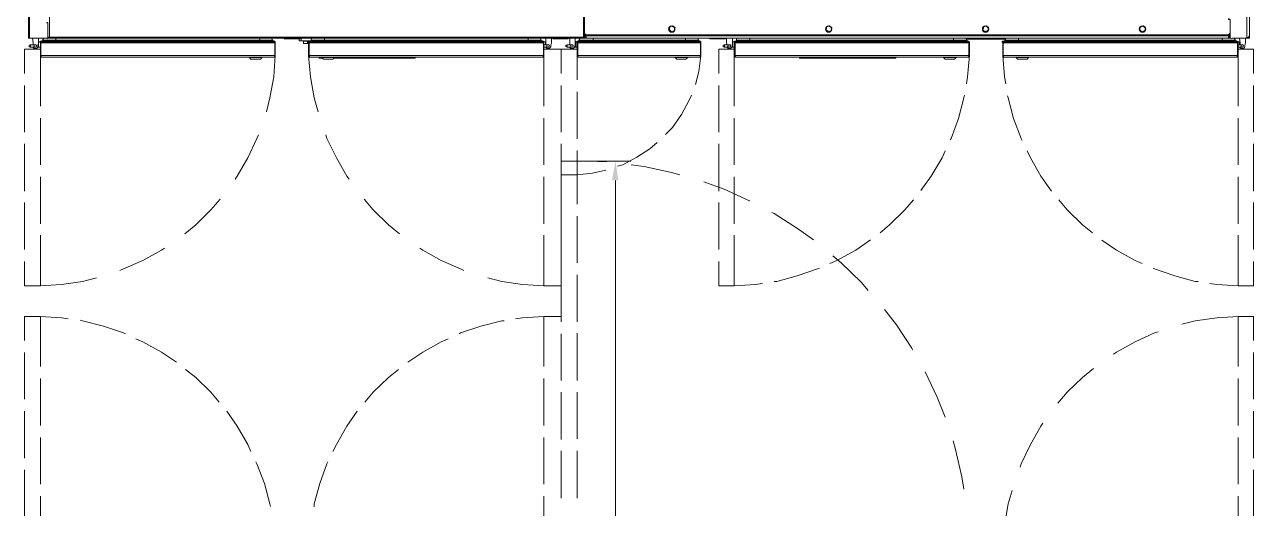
# Model space of a CAD drawing. Extents: x -3450 to 27857, y -1288 to 11880.
# Drawn here: x 25669 to 25982.5, y 319.1 to 442.6 of the extents above; entities that cross this region are included whole.
import ezdxf

# ---------------------------------------------------------------- set-up
doc = ezdxf.new("R2010")
doc.units = 0
doc.layers.add('188K-SM-03-F20-MECH-EQ-Y2257103$0$M-EQPM-AD', color=5, linetype='Continuous')

# ---------------------------------------------------------------- blocks, each defined once
blk = doc.blocks.new('188K-SM-03-F20-MECH-EQ-Y2257103$0$A$C9ea2c5c3')
at = {"lineweight": 13}
for points in [[(-1853.8, 2338.3), (-1893, 2338.3), (-1893, 2276.2)], [(-1781.6, 2331.9), (-1799.3, 2334.5), (-1853.8, 2338.3), (-1853.8, 2209.1)], [(-1637.2, 2293.9), (-1641, 2295.2), (-1692.9, 2312.9), (-1744.8, 2326.9), (-1752.4, 2326.9)], [(-670.7, 2326.9), (-677, 2326.9), (-729, 2312.9), (-780.9, 2295.2), (-786, 2293.9)], [(-568.1, 2209.1), (-568.1, 2338.3), (-622.6, 2334.5), (-640.3, 2331.9)], [(-568.1, 2338.3), (-528.8, 2338.3), (-528.8, 2276.2)], [(-83, 2338.3), (-127.3, 2338.3), (-127.3, 2276.2)], [(60.2, 2318), (24.7, 2326.9), (-28.5, 2334.5), (-83, 2338.3), (-83, 2209.1)], [(1201.4, 2209.1), (1201.4, 2338.3), (1148.2, 2334.5), (1093.8, 2326.9), (1058.3, 2318)], [(1201.4, 2338.3), (1242, 2338.3), (1242, 2276.2)], [(233.7, 2242), (226.1, 2247.1), (179.2, 2273.7), (129.8, 2295.2), (121, 2299)], [(998.8, 2299), (989.9, 2295.2), (940.5, 2273.7), (892.4, 2247.1), (884.8, 2242)], [(-1506.7, 2221.7), (-1543.4, 2247.1), (-1591.6, 2273.7), (-1609.3, 2281.3)], [(-812.6, 2281.3), (-830.3, 2273.7), (-878.4, 2247.1), (-916.4, 2220.5)], [(-1893, 2245.8), (-1893, 2125.5)], [(-528.8, 2245.8), (-528.8, 2125.5)], [(-127.3, 2245.8), (-127.3, 2125.5)], [(1242, 2245.8), (1242, 2125.5)], [(-1396.5, 2119.1), (-1418, 2144.5), (-1457.3, 2182.5), (-1482.6, 2202.7)], [(-940.5, 2202.7), (-964.6, 2182.5), (-1003.8, 2144.5), (-1025.4, 2119.1)], [(375.6, 2116.6), (352.8, 2144.5), (313.5, 2182.5), (285.6, 2205.3)], [(832.8, 2205.3), (805, 2182.5), (767, 2144.5), (742.9, 2116.6)], [(-1853.8, 2059.6), (-1853.8, 2179.9)], [(-568.1, 2059.6), (-568.1, 2179.9)], [(-83, 2059.6), (-83, 2179.9)], [(1201.4, 2059.6), (1201.4, 2179.9)], [(-1893, 2096.3), (-1893, 1976)], [(-1315.4, 1993.7), (-1324.3, 2011.5), (-1350.9, 2058.3), (-1377.5, 2096.3)], [(-1044.4, 2095.1), (-1071, 2058.3), (-1098.8, 2011.5), (-1106.4, 1993.7)], [(-528.8, 2096.3), (-528.8, 1976)], [(-127.3, 2096.3), (-127.3, 1976)], [(1242, 2096.3), (1242, 1976)], [(-167.8, 1992.5), (-167.8, 2054.5), (-207.1, 2050.7), (-241.3, 2043.1)], [(-167.8, 2054.5), (-127.3, 2054.5)], [(473.1, 1953.2), (470.6, 1962.1), (446.5, 2011.5), (419.9, 2058.3), (413.6, 2065.9)], [(704.9, 2065.9), (699.8, 2058.3), (672, 2011.5), (649.2, 1962.1), (645.4, 1953.2)], [(-1853.8, 1910.1), (-1853.8, 2029.2)], [(-568.1, 1910.1), (-568.1, 2029.2)], [(-270.4, 2033), (-284.4, 2029.2), (-319.8, 2010.2), (-352.8, 1988.7), (-371.8, 1972.2)], [(-83, 1910.1), (-83, 2029.2)], [(1201.4, 1910.1), (1201.4, 2029.2)], [(-1893, 1945.6), (-1893, 1826.5)], [(-1266, 1853.1), (-1267.3, 1858.2), (-1281.2, 1911.4), (-1300.2, 1962.1), (-1302.8, 1967.1)], [(-1119.1, 1965.9), (-1121.6, 1962.1), (-1140.6, 1911.4), (-1154.6, 1858.2), (-1155.8, 1851.9)], [(-528.8, 1945.6), (-528.8, 1826.5)], [(-393.3, 1951.9), (-411, 1934.2), (-433.8, 1901.3), (-452.8, 1865.8), (-459.2, 1851.9)], [(-167.8, 1843), (-167.8, 1963.3)], [(-127.3, 1945.6), (-127.3, 1826.5)], [(1242, 1945.6), (1242, 1826.5)], [(517.4, 1750.5), (512.4, 1805), (503.5, 1858.2), (493.4, 1893.7)], [(625.1, 1893.7), (616.2, 1858.2), (606.1, 1805), (602.3, 1750.5)], [(-1853.8, 1750.5), (-1853.8, 1879.7)], [(-568.1, 1750.5), (-568.1, 1879.7)], [(-83, 1750.5), (-83, 1879.7)], [(1201.4, 1750.5), (1201.4, 1879.7)], [(-1253.4, 1750.5), (-1258.4, 1805), (-1261, 1822.7)], [(-1160.9, 1822.7), (-1163.4, 1805), (-1168.5, 1750.5)], [(-469.3, 1824), (-478.2, 1791.1), (-483.2, 1750.5)], [(-1893, 1796.1), (-1893, 1734.1), (-1853.8, 1734.1)], [(-528.8, 1796.1), (-528.8, 1734.1), (-570.6, 1734.1)], [(-167.8, 1750.5), (-167.8, 1812.6)], [(-127.3, 1796.1), (-127.3, 1734.1), (-167.8, 1734.1)], [(1242, 1796.1), (1242, 1734.1), (1201.4, 1734.1)], [(-735.3, 1754.3), (-735.3, 1756.9), (-749.2, 1756.9), (-967.1, 1756.9), (-981, 1756.9), (-981, 1754.3)], [(-967.1, 1756.9), (-967.1, 1754.3)], [(-749.2, 1754.3), (-749.2, 1756.9)], [(245.1, 1754.3), (245.1, 1756.9), (259, 1756.9), (451.6, 1756.9)], [(259, 1756.9), (259, 1754.3)], [(490.8, 1754.3), (490.8, 1756.9), (482, 1756.9)], [(-1872.8, 1706.2), (-1872.8, 1717.6), (-1871.5, 1725.2)], [(-1865.2, 1729), (-1860.1, 1729), (-1853.8, 1729)], [(-1860.1, 1729), (-1861.4, 1727.7), (-1861.4, 1726.5), (-1861.4, 1725.2), (-1861.4, 1723.9), (-1860.1, 1722.7)], [(-1853.8, 1750.5), (-1852.5, 1753.1), (-1851.2, 1754.3), (-1852.5, 1750.5)], [(-1852.5, 1717.6), (-1852.5, 1750.5), (-1853.8, 1750.5), (-1853.8, 1717.6)], [(-1851.2, 1751.8), (-1852.5, 1750.5), (-1852.5, 1718.9), (-1851.2, 1718.9), (-1851.2, 1717.6), (-1851.2, 1715.1), (-1255.9, 1715.1), (-1255.9, 1717.6), (-1255.9, 1718.9), (-1254.6, 1718.9), (-1254.6, 1750.5), (-1254.6, 1717.6)], [(-1254.6, 1750.5), (-1852.5, 1750.5)], [(-1852.5, 1729), (-1852.5, 1729)], [(-1852.5, 1729), (-1852.5, 1727.7)], [(-1851.2, 1754.3), (-1255.9, 1754.3)], [(-1319.2, 1754.3), (-1319.2, 1755.6)], [(-1287.6, 1754.3), (-1287.6, 1755.6)], [(-1254.6, 1750.5), (-1255.9, 1754.3), (-1254.6, 1753.1), (-1253.4, 1750.5)], [(-1253.4, 1717.6), (-1253.4, 1750.5), (-1254.6, 1750.5), (-1254.6, 1751.8)], [(-1168.5, 1717.6), (-1168.5, 1750.5), (-1167.2, 1750.5), (-1166, 1754.3), (-1167.2, 1753.1), (-1168.5, 1750.5)], [(-1167.2, 1717.6), (-1167.2, 1750.5), (-1167.2, 1718.9), (-1166, 1718.9), (-1166, 1717.6), (-1166, 1715.1), (-570.6, 1715.1), (-570.6, 1717.6), (-570.6, 1718.9), (-570.6, 1750.5), (-571.9, 1754.3), (-1166, 1754.3)], [(-1167.2, 1751.8), (-1167.2, 1750.5)], [(-1167.2, 1750.5), (-570.6, 1750.5)], [(-1134.3, 1754.3), (-1134.3, 1755.6)], [(-1102.6, 1754.3), (-1102.6, 1755.6)], [(-571.9, 1754.3), (-569.4, 1753.1), (-568.1, 1750.5)], [(-569.4, 1750.5), (-570.6, 1751.8)], [(-570.6, 1717.6), (-569.4, 1717.6), (-569.4, 1750.5), (-568.1, 1750.5), (-568.1, 1717.6)], [(-569.4, 1725.2), (-570.6, 1725.2)], [(-569.4, 1716.3), (-569.4, 1717.6), (-568.1, 1717.6), (-568.1, 1716.3), (-568.1, 1715.1), (-564.3, 1715.1), (-564.3, 1727.7)], [(-568.1, 1729), (-564.3, 1729), (-563, 1729)], [(-564.3, 1729), (-564.3, 1729)], [(-564.3, 1715.1), (-564.3, 1729)], [(-564.3, 1718.9), (-564.3, 1727.7)], [(-564.3, 1727.7), (-564.3, 1727.7)], [(-564.3, 1727.7), (-564.3, 1727.7)], [(-564.3, 1727.7), (-564.3, 1727.7)], [(-564.3, 1706.2), (-564.3, 1717.6), (-563, 1725.2)], [(-556.7, 1729), (-551.6, 1729), (-542.8, 1729), (-540.2, 1727.7), (-540.2, 1726.5), (-540.2, 1725.2), (-540.2, 1723.9), (-542.8, 1722.7), (-551.6, 1722.7), (-556.7, 1722.7)], [(-551.6, 1729), (-551.6, 1727.7), (-552.9, 1727.7), (-552.9, 1726.5), (-552.9, 1725.2), (-552.9, 1723.9), (-551.6, 1723.9), (-551.6, 1722.7)], [(-542.8, 1729), (-544, 1727.7), (-544, 1726.5), (-544, 1725.2), (-544, 1723.9), (-542.8, 1722.7)], [(-540.2, 1726.5), (-540.2, 1725.2), (-540.2, 1726.5)], [(-483.2, 1716.3), (-483.2, 1717.6), (-482, 1717.6), (-482, 1715.1), (-170.4, 1715.1), (-170.4, 1717.6), (-170.4, 1718.9), (-169.1, 1718.9), (-169.1, 1750.5), (-170.4, 1754.3), (-480.7, 1754.3), (-483.2, 1753.1), (-483.2, 1750.5)], [(-483.2, 1717.6), (-483.2, 1750.5), (-482, 1750.5), (-480.7, 1754.3)], [(-482, 1751.8), (-482, 1750.5)], [(-482, 1717.6), (-482, 1718.9), (-482, 1750.5), (-482, 1717.6), (-482, 1716.3)], [(-482, 1750.5), (-169.1, 1750.5)], [(-450.3, 1754.3), (-450.3, 1755.6)], [(-417.4, 1754.3), (-417.4, 1755.6)], [(-170.4, 1754.3), (-169.1, 1753.1), (-167.8, 1750.5)], [(-169.1, 1750.5), (-169.1, 1751.8)], [(-169.1, 1717.6), (-169.1, 1750.5), (-167.8, 1750.5), (-167.8, 1717.6)], [(-167.8, 1729), (-164, 1729), (-161.5, 1729)], [(-164, 1727.7), (-164, 1715.1), (-167.8, 1715.1)], [(-164, 1729), (-164, 1729)], [(-164, 1715.1), (-164, 1729)], [(-162.8, 1718.9), (-162.8, 1727.7), (-164, 1727.7)], [(-164, 1727.7), (-164, 1727.7)], [(-164, 1727.7), (-164, 1727.7)], [(-162.8, 1706.2), (-162.8, 1717.6), (-162.8, 1725.2)], [(-161.5, 1729), (-161.5, 1729)], [(-155.2, 1729), (-150.1, 1729), (-142.5, 1729), (-140, 1727.7), (-138.7, 1726.5), (-138.7, 1725.2), (-140, 1723.9), (-142.5, 1722.7), (-150.1, 1722.7), (-155.2, 1722.7)], [(-150.1, 1729), (-151.4, 1729), (-151.4, 1727.7), (-151.4, 1726.5), (-151.4, 1725.2), (-151.4, 1723.9), (-151.4, 1722.7), (-150.1, 1722.7)], [(-142.5, 1729), (-142.5, 1727.7), (-142.5, 1726.5), (-142.5, 1725.2), (-142.5, 1723.9), (-142.5, 1722.7)], [(-138.7, 1726.5), (-138.7, 1725.2), (-138.7, 1726.5)], [(-127.3, 1734.1), (-83, 1734.1)], [(-102, 1706.2), (-102, 1717.6), (-100.7, 1725.2)], [(-94.4, 1729), (-89.3, 1729), (-83, 1729)], [(-89.3, 1729), (-90.6, 1729), (-90.6, 1727.7), (-90.6, 1726.5), (-90.6, 1725.2), (-90.6, 1723.9), (-90.6, 1722.7), (-89.3, 1722.7)], [(-83, 1750.5), (-81.7, 1753.1), (-80.4, 1754.3), (-81.7, 1750.5)], [(516.2, 1717.6), (516.2, 1750.5), (516.2, 1718.9), (514.9, 1718.9), (514.9, 1717.6), (514.9, 1715.1), (-80.4, 1715.1), (-80.4, 1717.6), (-81.7, 1717.6), (-81.7, 1750.5), (-83, 1750.5), (-83, 1717.6)], [(-81.7, 1751.8), (-81.7, 1750.5), (-81.7, 1718.9), (-80.4, 1718.9), (-80.4, 1717.6)], [(516.2, 1750.5), (-81.7, 1750.5)], [(-81.7, 1729), (-81.7, 1729)], [(-81.7, 1729), (-81.7, 1727.7)], [(-80.4, 1754.3), (514.9, 1754.3)], [(451.6, 1754.3), (451.6, 1755.6)], [(483.2, 1754.3), (483.2, 1755.6)], [(516.2, 1750.5), (514.9, 1754.3), (516.2, 1753.1), (517.4, 1750.5)], [(517.4, 1717.6), (517.4, 1750.5), (516.2, 1750.5), (514.9, 1751.8)], [(602.3, 1717.6), (602.3, 1750.5), (603.6, 1750.5), (604.8, 1754.3), (602.3, 1753.1), (602.3, 1750.5)], [(603.6, 1751.8), (603.6, 1750.5)], [(1198.9, 1713.8), (1187.5, 1713.8), (1187.5, 1715.1), (1198.9, 1715.1), (604.8, 1715.1), (604.8, 1717.6), (604.8, 1718.9), (603.6, 1718.9), (603.6, 1750.5), (603.6, 1717.6)], [(603.6, 1750.5), (1200.2, 1750.5)], [(1200.2, 1717.6), (1200.2, 1718.9), (1200.2, 1750.5), (1198.9, 1754.3), (604.8, 1754.3)], [(636.5, 1754.3), (636.5, 1755.6)], [(668.2, 1754.3), (668.2, 1755.6)], [(1198.9, 1754.3), (1201.4, 1753.1), (1201.4, 1750.5)], [(1200.2, 1716.3), (1200.2, 1717.6), (1200.2, 1750.5), (1200.2, 1751.8)], [(1200.2, 1750.5), (1201.4, 1750.5), (1201.4, 1717.6)], [(1200.2, 1715.1), (1200.2, 1717.6), (1201.4, 1717.6), (1201.4, 1716.3), (1201.4, 1715.1), (1206.5, 1715.1), (1206.5, 1727.7)], [(1201.4, 1729), (1206.5, 1729), (1207.8, 1729)], [(1206.5, 1729), (1206.5, 1729)], [(1206.5, 1715.1), (1206.5, 1729)], [(1206.5, 1718.9), (1206.5, 1727.7)], [(1206.5, 1727.7), (1206.5, 1727.7)], [(1206.5, 1727.7), (1206.5, 1727.7)], [(1206.5, 1727.7), (1206.5, 1727.7)], [(1206.5, 1706.2), (1206.5, 1717.6), (1207.8, 1725.2)], [(1214.1, 1729), (1219.2, 1729), (1228, 1729), (1230.6, 1727.7), (1230.6, 1726.5), (1230.6, 1725.2), (1230.6, 1723.9), (1228, 1722.7), (1219.2, 1722.7), (1214.1, 1722.7)], [(1219.2, 1729), (1217.9, 1727.7), (1217.9, 1726.5), (1217.9, 1725.2), (1217.9, 1723.9), (1219.2, 1722.7)], [(1228, 1729), (1226.8, 1729), (1226.8, 1727.7), (1226.8, 1726.5), (1226.8, 1725.2), (1226.8, 1723.9), (1226.8, 1722.7), (1228, 1722.7)], [(1230.6, 1726.5), (1230.6, 1725.2), (1230.6, 1726.5)], [(-1880.4, 1704.9), (-1880.4, 1706.2), (-1882.9, 1706.2), (-1882.9, 1703.7), (-1882.9, 1706.2), (-1880.4, 1706.2), (-1876.6, 1706.2), (-1880.4, 1703.7), (-1882.9, 1699.9), (-1881.6, 1703.7), (-1879.1, 1706.2), (-1876.6, 1706.2), (-1838.6, 1706.2)], [(-1833.5, 475), (-1876.6, 475), (-1876.6, 477.5), (-1879.1, 477.5), (-1881.6, 480.1), (-1882.9, 483.9), (-1882.9, 1699.9), (-1882.9, 1703.7)], [(-1882.9, 1703.7), (-1882.9, 1703.7)], [(-1880.4, 1703.7), (-1881.6, 1703.7)], [(-1879.1, 1706.2), (-1879.1, 1704.9)], [(-1876.6, 1706.2), (-1876.6, 477.5)], [(-1865.2, 1722.7), (-1860.1, 1722.7), (-1853.8, 1722.7)], [(-1858.8, 1722.7), (-1858.8, 1717.6), (-1857.6, 1706.2)], [(-1857.6, 1718.9), (-1858.8, 1718.9)], [(-1857.6, 1722.7), (-1857.6, 1715.1), (-1853.8, 1715.1), (-1853.8, 1716.3), (-1853.8, 1717.6), (-1852.5, 1717.6), (-1852.5, 1716.3)], [(-1857.6, 1715.1), (-1857.6, 1722.7), (-1857.6, 1718.9)], [(-1857.6, 1718.9), (-1857.6, 1718.9)], [(-1857.6, 1715.1), (-1857.6, 1715.1)], [(-1852.5, 1723.9), (-1852.5, 1722.7)], [(-1852.5, 1722.7), (-1852.5, 1722.7)], [(-1851.2, 1717.6), (-1255.9, 1717.6)], [(-1851.2, 1713.8), (-1838.6, 1713.8), (-1838.6, 1715.1), (-1851.2, 1715.1)], [(-1850, 1713.8), (-1850, 1713.8)], [(-1850, 1712.5), (-1842.4, 1712.5)], [(-1848.7, 1715.1), (-1848.7, 1715.1)], [(-1268.6, 1715.1), (-1293.9, 1715.1), (-1293.9, 1713.8), (-1813.2, 1713.8), (-1813.2, 1711.3), (-1847.4, 1711.3)], [(-1847.4, 1712.5), (-1847.4, 1712.5)], [(-1847.4, 1711.3), (-1846.2, 1711.3), (-1813.2, 1711.3), (-1293.9, 1711.3), (-1261, 1711.3), (-1259.7, 1711.3)], [(-1843.6, 1715.1), (-1843.6, 1715.1)], [(-1842.4, 1713.8), (-1842.4, 1713.8)], [(-1266, 1713.8), (-1293.9, 1713.8), (-1813.2, 1713.8), (-1841.1, 1713.8)], [(-1838.6, 1713.8), (-1813.2, 1713.8), (-1813.2, 1715.1), (-1293.9, 1715.1)], [(-1813.2, 1715.1), (-1838.6, 1715.1)], [(-1828.4, 1706.2), (-1836, 1706.2)], [(-1831, 1699.9), (-1833.5, 1699.9), (-1832.2, 1702.4), (-1829.7, 1706.2), (-1825.9, 1706.2), (-193.2, 1706.2)], [(-185.6, 1703.7), (-184.3, 1703.7), (-184.3, 1706.2), (-185.6, 1706.2), (-186.8, 1703.7), (-186.8, 1692.3), (-186.8, 1647.9), (-186.8, 1646.7), (-186.8, 779), (-189.4, 779), (-1831, 779), (-1833.5, 779), (-1833.5, 533.3), (-1831, 533.3), (-1829.7, 533.3), (-1829.7, 532), (-1833.5, 532), (-1833.5, 63.3)], [(-1831, 1658.1), (-1831, 1656.8), (-1829.7, 1656.8), (-1829.7, 1658.1), (-1833.5, 1658.1), (-1833.5, 1692.3), (-1833.5, 1702.4), (-1832.2, 1702.4)], [(-1833.5, 1702.4), (-1833.5, 1702.4)], [(-1831, 1703.7), (-1832.2, 1702.4)], [(-1828.4, 1703.7), (-1831, 1703.7), (-1831, 1696.1)], [(-1829.7, 1696.1), (-1829.7, 1699.9), (-1829.7, 1702.4), (-1828.4, 1706.2), (-1825.9, 1706.2)], [(-189.4, 1699.9), (-1829.7, 1699.9)], [(-191.9, 1697.3), (-1828.4, 1697.3)], [(-1813.2, 1715.1), (-1813.2, 1715.1)], [(-1268.6, 1713.8), (-1293.9, 1713.8), (-1293.9, 1711.3), (-1813.2, 1711.3), (-1813.2, 1706.2)], [(-1813.2, 1713.8), (-1813.2, 1713.8)], [(-1813.2, 1711.3), (-1813.2, 1711.3)], [(-1619.4, 1704.9), (-1619.4, 1706.2), (-1749.9, 1706.2), (-1749.9, 1704.9)], [(-1220.4, 1704.9), (-1220.4, 1706.2), (-1600.4, 1706.2), (-1600.4, 1704.9)], [(-1293.9, 1715.1), (-1293.9, 1715.1)], [(-1293.9, 1713.8), (-1293.9, 1713.8)], [(-1259.7, 1711.3), (-1293.9, 1711.3), (-1293.9, 1706.2)], [(-1293.9, 1711.3), (-1293.9, 1711.3)], [(-1255.9, 1715.1), (-1268.6, 1715.1), (-1268.6, 1713.8), (-1255.9, 1713.8)], [(-1264.8, 1713.8), (-1264.8, 1713.8)], [(-1257.2, 1712.5), (-1264.8, 1712.5)], [(-1263.5, 1715.1), (-1263.5, 1715.1)], [(-1160.9, 1708.7), (-1261, 1708.7)], [(-1259.7, 1712.5), (-1259.7, 1712.5)], [(-1258.4, 1715.1), (-1258.4, 1715.1)], [(-1257.2, 1713.8), (-1257.2, 1713.8)], [(-1254.6, 1716.3), (-1254.6, 1717.6), (-1253.4, 1717.6), (-1253.4, 1716.3)], [(-1192.6, 1708.7), (-1229.3, 1708.7)], [(-1229.3, 1708.7), (-1229.3, 1708.7)], [(-1191.3, 1704.9), (-1191.3, 1706.2), (-1200.2, 1706.2), (-1200.2, 1704.9)], [(-1192.6, 1708.7), (-1192.6, 1708.7)], [(-820.2, 1704.9), (-820.2, 1706.2), (-1187.5, 1706.2), (-1187.5, 1704.9)], [(-1168.5, 1716.3), (-1168.5, 1717.6), (-1167.2, 1717.6), (-1167.2, 1716.3)], [(-1166, 1717.6), (-570.6, 1717.6)], [(-1166, 1713.8), (-1153.3, 1713.8), (-1153.3, 1715.1), (-1166, 1715.1)], [(-1164.7, 1713.8), (-1164.7, 1713.8)], [(-1164.7, 1712.5), (-1157.1, 1712.5)], [(-1163.4, 1715.1), (-1163.4, 1715.1)], [(-583.3, 1715.1), (-608.6, 1715.1), (-608.6, 1713.8), (-1128, 1713.8), (-1128, 1711.3), (-1162.2, 1711.3)], [(-1162.2, 1712.5), (-1162.2, 1712.5)], [(-574.4, 1711.3), (-575.7, 1711.3), (-608.6, 1711.3), (-1128, 1711.3), (-1160.9, 1711.3), (-1162.2, 1711.3)], [(-1158.4, 1715.1), (-1158.4, 1715.1)], [(-1157.1, 1713.8), (-1157.1, 1713.8)], [(-580.8, 1713.8), (-608.6, 1713.8), (-1128, 1713.8), (-1155.8, 1713.8)], [(-1153.3, 1713.8), (-1128, 1713.8), (-1128, 1715.1), (-608.6, 1715.1)], [(-1128, 1715.1), (-1153.3, 1715.1)], [(-1128, 1715.1), (-1128, 1715.1)], [(-583.3, 1713.8), (-608.6, 1713.8), (-608.6, 1711.3), (-1128, 1711.3), (-1128, 1706.2)], [(-1128, 1713.8), (-1128, 1713.8)], [(-1128, 1711.3), (-1128, 1711.3)], [(-645.4, 1704.9), (-645.4, 1706.2), (-799.9, 1706.2), (-799.9, 1704.9)], [(-608.6, 1715.1), (-608.6, 1715.1)], [(-608.6, 1713.8), (-608.6, 1713.8)], [(-574.4, 1711.3), (-608.6, 1711.3), (-608.6, 1706.2)], [(-608.6, 1711.3), (-608.6, 1711.3)], [(-571.9, 1715.1), (-583.3, 1715.1), (-583.3, 1713.8), (-571.9, 1713.8)], [(-579.5, 1713.8), (-579.5, 1713.8)], [(-573.2, 1712.5), (-579.5, 1712.5)], [(-578.2, 1715.1), (-578.2, 1715.1)], [(-574.4, 1712.5), (-574.4, 1712.5)], [(-573.2, 1715.1), (-573.2, 1715.1)], [(-573.2, 1713.8), (-573.2, 1713.8)], [(-569.4, 1723.9), (-570.6, 1723.9)], [(-569.4, 1720.1), (-570.6, 1720.1)], [(-570.6, 1718.9), (-570.6, 1718.9)], [(-564.3, 1718.9), (-564.3, 1718.9)], [(-564.3, 1718.9), (-564.3, 1718.9)], [(-564.3, 1715.1), (-564.3, 1715.1)], [(-550.4, 1722.7), (-549.1, 1717.6), (-549.1, 1706.2)], [(-545.3, 1707.5), (-546.6, 1707.5), (-546.6, 1706.2)], [(-507.3, 1706.2), (-507.3, 1707.5), (-545.3, 1707.5), (-545.3, 1706.2)], [(-506, 1706.2), (-506, 1707.5), (-507.3, 1707.5)], [(-482, 1718.9), (-482, 1718.9)], [(-482, 1717.6), (-170.4, 1717.6)], [(-480.7, 1713.8), (-469.3, 1713.8), (-469.3, 1715.1), (-480.7, 1715.1)], [(-479.4, 1713.8), (-479.4, 1713.8)], [(-479.4, 1712.5), (-473.1, 1712.5)], [(-478.2, 1715.1), (-478.2, 1715.1)], [(-474.4, 1715.1), (-474.4, 1715.1)], [(-473.1, 1713.8), (-473.1, 1713.8)], [(-469.3, 1715.1), (-444, 1715.1), (-208.4, 1715.1), (-183, 1715.1)], [(-469.3, 1713.8), (-444, 1713.8), (-208.4, 1713.8), (-183, 1713.8)], [(-444, 1715.1), (-444, 1713.8), (-444, 1711.3), (-444, 1706.2)], [(-444, 1715.1), (-444, 1715.1)], [(-208.4, 1715.1), (-208.4, 1713.8), (-208.4, 1711.3), (-208.4, 1706.2)], [(-208.4, 1715.1), (-208.4, 1715.1)], [(-191.9, 1703.7), (-190.6, 1703.7), (-190.6, 1702.4), (-191.9, 1706.2), (-193.2, 1706.2), (-189.4, 1706.2), (-186.8, 1702.4), (-186.8, 1699.9), (-189.4, 1699.9), (-190.6, 1702.4), (-189.4, 1699.9), (-189.4, 1696.1), (-189.4, 1699.9)], [(-190.6, 1706.2), (-185.6, 1706.2)], [(-186.8, 1702.4), (-190.6, 1703.7)], [(-189.4, 1697.3), (-189.4, 1697.3)], [(-186.8, 1703.7), (-186.8, 1703.7)], [(-186.8, 1702.4), (-186.8, 1702.4)], [(-185.6, 1706.2), (-185.6, 1703.7)], [(-184.3, 1704.9), (-185.6, 1704.9)], [(-185.6, 1703.7), (-185.6, 1703.7)], [(-185.6, 1703.7), (-185.6, 1703.7)], [(-185.6, 1703.7), (-185.6, 1703.7)], [(-184.3, 1706.2), (1178.6, 1706.2), (1181.2, 1706.2), (1182.4, 1703.7), (1182.4, 1706.2), (1185, 1706.2), (1229.3, 1706.2), (1231.8, 1706.2), (1231.8, 1703.7), (1231.8, 1704.9), (1230.6, 1706.2), (1229.3, 1706.2), (1230.6, 1704.9), (1231.8, 1704.9), (1231.8, 1703.7), (1231.8, 50.7)], [(1178.6, 1592.2), (1178.6, 1703.7), (-184.3, 1703.7), (-184.3, 1592.2)], [(-170.4, 1715.1), (-183, 1715.1), (-183, 1713.8), (-170.4, 1713.8)], [(-179.2, 1713.8), (-179.2, 1713.8)], [(-171.6, 1712.5), (-179.2, 1712.5)], [(-178, 1715.1), (-178, 1715.1)], [(-172.9, 1715.1), (-172.9, 1715.1)], [(-171.6, 1713.8), (-171.6, 1713.8)], [(-169.1, 1716.3), (-169.1, 1717.6), (-167.8, 1717.6), (-167.8, 1716.3)], [(-167.8, 1715.1), (-167.8, 1715.1)], [(-164, 1715.1), (-164, 1715.1)], [(-162.8, 1718.9), (-162.8, 1718.9)], [(-162.8, 1718.9), (-162.8, 1718.9)], [(-148.8, 1722.7), (-148.8, 1717.6), (-148.8, 1706.2)], [(-143.8, 1707.5), (-145, 1707.5), (-145, 1706.2)], [(-107, 1706.2), (-107, 1707.5), (-143.8, 1707.5), (-143.8, 1706.2)], [(-105.8, 1706.2), (-105.8, 1707.5), (-107, 1707.5)], [(-94.4, 1722.7), (-89.3, 1722.7), (-83, 1722.7)], [(-88, 1722.7), (-88, 1717.6), (-88, 1706.2)], [(-88, 1722.7), (-88, 1718.9)], [(-88, 1718.9), (-88, 1718.9)], [(-88, 1718.9), (-88, 1718.9)], [(-86.8, 1722.7), (-86.8, 1715.1), (-83, 1715.1), (-83, 1716.3), (-83, 1717.6), (-81.7, 1717.6), (-81.7, 1716.3)], [(-86.8, 1722.7), (-86.8, 1715.1)], [(-86.8, 1715.1), (-86.8, 1715.1)], [(-81.7, 1723.9), (-81.7, 1722.7)], [(-81.7, 1722.7), (-81.7, 1722.7)], [(-81.7, 1720.1), (-81.7, 1720.1)], [(-80.4, 1717.6), (514.9, 1717.6)], [(-80.4, 1713.8), (-67.8, 1713.8), (-67.8, 1715.1), (-80.4, 1715.1)], [(-79.2, 1713.8), (-79.2, 1713.8)], [(-79.2, 1712.5), (-71.6, 1712.5)], [(-77.9, 1715.1), (-77.9, 1715.1)], [(502.2, 1715.1), (476.9, 1715.1), (476.9, 1713.8), (-42.4, 1713.8), (-42.4, 1711.3), (-76.6, 1711.3)], [(-76.6, 1712.5), (-76.6, 1712.5)], [(-76.6, 1711.3), (-75.4, 1711.3), (-42.4, 1711.3), (476.9, 1711.3), (509.8, 1711.3), (511.1, 1711.3)], [(-72.8, 1715.1), (-72.8, 1715.1)], [(-71.6, 1713.8), (-71.6, 1713.8)], [(504.8, 1713.8), (476.9, 1713.8), (-42.4, 1713.8), (-70.3, 1713.8)], [(-67.8, 1713.8), (-42.4, 1713.8), (-42.4, 1715.1), (476.9, 1715.1)], [(-42.4, 1715.1), (-67.8, 1715.1)], [(-42.4, 1715.1), (-42.4, 1715.1)], [(502.2, 1713.8), (476.9, 1713.8), (476.9, 1711.3), (-42.4, 1711.3), (-42.4, 1706.2)], [(-42.4, 1713.8), (-42.4, 1713.8)], [(-42.4, 1711.3), (-42.4, 1711.3)], [(476.9, 1715.1), (476.9, 1715.1)], [(476.9, 1713.8), (476.9, 1713.8)], [(511.1, 1711.3), (476.9, 1711.3), (476.9, 1706.2)], [(476.9, 1711.3), (476.9, 1711.3)], [(514.9, 1715.1), (502.2, 1715.1), (502.2, 1713.8), (514.9, 1713.8)], [(506, 1713.8), (506, 1713.8)], [(506, 1712.5), (513.6, 1712.5), (536.4, 1712.5), (541.5, 1712.5), (541.5, 1707.5), (541.5, 1706.2)], [(507.3, 1715.1), (507.3, 1715.1)], [(511.1, 1712.5), (511.1, 1712.5)], [(512.4, 1715.1), (512.4, 1715.1)], [(530.1, 1712.5), (530.1, 1713.8), (525, 1713.8), (520, 1713.8), (516.2, 1713.8), (513.6, 1713.8)], [(513.6, 1713.8), (513.6, 1713.8)], [(516.2, 1720.1), (516.2, 1720.1)], [(516.2, 1716.3), (516.2, 1717.6), (517.4, 1717.6), (517.4, 1716.3)], [(520, 1713.8), (520, 1718.9)], [(530.1, 1720.1), (525, 1720.1), (530.1, 1718.9), (530.1, 1713.8), (530.1, 1718.9)], [(530.1, 1720.1), (530.1, 1720.1)], [(530.1, 1720.1), (530.1, 1720.1)], [(530.1, 1713.8), (530.1, 1713.8)], [(536.4, 1712.5), (536.4, 1706.2)], [(578.2, 1706.2), (578.2, 1707.5), (541.5, 1707.5), (539, 1707.5), (539, 1706.2)], [(579.5, 1706.2), (579.5, 1707.5), (578.2, 1707.5)], [(602.3, 1716.3), (602.3, 1717.6), (603.6, 1717.6), (603.6, 1716.3)], [(604.8, 1717.6), (1200.2, 1717.6)], [(604.8, 1713.8), (617.5, 1713.8), (617.5, 1715.1), (604.8, 1715.1)], [(606.1, 1713.8), (606.1, 1713.8)], [(606.1, 1712.5), (613.7, 1712.5)], [(607.4, 1715.1), (607.4, 1715.1)], [(1187.5, 1715.1), (1162.2, 1715.1), (1162.2, 1713.8), (641.6, 1713.8), (641.6, 1711.3), (608.6, 1711.3)], [(608.6, 1712.5), (608.6, 1712.5)], [(1196.4, 1711.3), (1195.1, 1711.3), (1162.2, 1711.3), (641.6, 1711.3), (609.9, 1711.3), (608.6, 1711.3)], [(612.4, 1715.1), (612.4, 1715.1)], [(613.7, 1713.8), (613.7, 1713.8)], [(1190, 1713.8), (1162.2, 1713.8), (641.6, 1713.8), (613.7, 1713.8)], [(617.5, 1713.8), (641.6, 1713.8), (641.6, 1715.1), (1162.2, 1715.1)], [(641.6, 1715.1), (617.5, 1715.1)], [(641.6, 1715.1), (641.6, 1715.1)], [(1187.5, 1713.8), (1162.2, 1713.8), (1162.2, 1711.3), (641.6, 1711.3), (641.6, 1706.2)], [(641.6, 1713.8), (641.6, 1713.8)], [(641.6, 1711.3), (641.6, 1711.3)], [(1162.2, 1715.1), (1162.2, 1715.1)], [(1162.2, 1713.8), (1162.2, 1713.8)], [(1196.4, 1711.3), (1162.2, 1711.3), (1162.2, 1706.2)], [(1162.2, 1711.3), (1162.2, 1711.3)], [(1178.6, 1706.2), (1178.6, 1703.7), (1181.2, 1703.7), (1182.4, 1703.7)], [(1178.6, 1704.9), (1181.2, 1704.9), (1181.2, 1703.7), (1182.4, 1703.7), (1182.4, 1666.9), (1185, 1666.9), (1185, 1665.7), (1183.7, 1665.7), (1182.4, 1665.7)], [(1183.7, 1706.2), (1179.9, 1706.2)], [(1181.2, 1704.9), (1181.2, 1706.2)], [(1182.4, 1704.9), (1181.2, 1704.9)], [(1182.4, 1704.9), (1182.4, 1704.9)], [(1182.4, 1703.7), (1182.4, 1703.7)], [(1182.4, 1703.7), (1182.4, 1703.7)], [(1182.4, 1703.7), (1182.4, 1703.7)], [(1185, 1706.2), (1185, 1706.2)], [(1185, 1706.2), (1185, 1706.2)], [(1191.3, 1713.8), (1191.3, 1713.8)], [(1197.6, 1712.5), (1191.3, 1712.5)], [(1192.6, 1715.1), (1192.6, 1715.1)], [(1196.4, 1715.1), (1196.4, 1715.1)], [(1196.4, 1712.5), (1196.4, 1712.5)], [(1197.6, 1713.8), (1197.6, 1713.8)], [(1200.2, 1718.9), (1200.2, 1718.9)], [(1206.5, 1718.9), (1206.5, 1718.9)], [(1206.5, 1718.9), (1206.5, 1718.9)], [(1206.5, 1715.1), (1206.5, 1715.1)], [(1220.4, 1722.7), (1220.4, 1717.6), (1221.7, 1706.2)], [(1229.3, 46.9), (1229.3, 1706.2)], [(1230.6, 1706.2), (1230.6, 1706.2)], [(1231.8, 1704.9), (1230.6, 1704.9)], [(-1853.8, 2.5), (-1853.8, -125.4)], [(-1277.4, -139.3), (-1267.3, -105.1), (-1258.4, -50.7), (-1253.4, 2.5)], [(-83, 2.5), (-83, -125.4)], [(1201.4, 2.5), (1201.4, -125.4)], [(-265.4, -30.4), (-265.4, -931)], [(-1893, -192.5), (-1893, -72.2)], [(1242, -192.5), (1242, -72.2)], [(-167.8, -120.3), (-167.8, -240.7)], [(-127.3, -240.7), (-127.3, -120.3)], [(468, -212.8), (470.6, -207.7), (488.3, -157.1), (503.5, -105.1), (503.5, -97.5)], [(615, -98.8), (616.2, -105.1), (630.2, -157.1), (649.2, -207.7), (651.7, -212.8)], [(-1853.8, -155.8), (-1853.8, -274.9)], [(-1154.6, -143.1), (-1149.5, -174.8), (-1133, -244.5), (-1126.7, -266)], [(-83, -155.8), (-83, -274.9)], [(1201.4, -155.8), (1201.4, -274.9)], [(-1356, -311.6), (-1350.9, -304), (-1324.3, -257.1), (-1300.2, -207.7), (-1297.7, -198.9)], [(-1893, -342), (-1893, -221.7)], [(393.3, -342), (419.9, -304), (446.5, -257.1), (455.4, -239.4)], [(664.4, -239.4), (672, -257.1), (699.8, -304), (726.4, -342)], [(1242, -342), (1242, -221.7)], [(-167.8, -271.1), (-167.8, -390.1)], [(-127.3, -390.1), (-127.3, -269.8)], [(-1853.8, -305.3), (-1853.8, -425.6)], [(-83, -305.3), (-83, -425.6)], [(1201.4, -305.3), (1201.4, -425.6)], [(-1106.4, -326.8), (-1086.2, -377.5), (-1055.8, -442.1)], [(-1893, -491.5), (-1893, -372.4)], [(-1485.2, -450.9), (-1457.3, -428.1), (-1418, -390.1), (-1394, -362.3)], [(288.2, -448.4), (313.5, -428.1), (352.8, -390.1), (374.3, -364.8)], [(745.4, -364.8), (767, -390.1), (805, -428.1), (831.6, -448.4)], [(1242, -491.5), (1242, -372.4)], [(-167.8, -420.5), (-167.8, -540.9)], [(-127.3, -539.6), (-127.3, -420.5)], [(-1853.8, -456), (-1853.8, -583.9), (-1799.3, -580.1), (-1744.8, -572.5), (-1710.6, -563.7)], [(-83, -456), (-83, -583.9), (-127.3, -583.9)], [(161.5, -526.9), (179.2, -519.3), (226.1, -492.7), (264.1, -467.4)], [(854.4, -467.4), (892.4, -492.7), (940.5, -519.3), (958.2, -526.9)], [(1201.4, -456), (1201.4, -583.9)], [(-1649.8, -544.7), (-1641, -542.1), (-1591.6, -519.3), (-1543.4, -492.7), (-1535.8, -487.7)], [(-1024.1, -497.8), (-1021.6, -502.9), (-982.3, -562.4), (-951.9, -601.7)], [(-1853.8, -583.9), (-1893, -583.9), (-1893, -521.9)], [(1130.5, -577.6), (1148.2, -580.1), (1201.4, -583.9), (1242, -583.9), (1242, -521.9)], [(18.4, -572.5), (24.7, -572.5), (77.9, -558.6), (129.8, -542.1), (133.6, -539.6)], [(984.8, -539.6), (989.9, -542.1), (1040.6, -558.6), (1093.8, -572.5), (1100.1, -573.8)], [(-167.8, -570), (-167.8, -690.3)], [(-127.3, -690.3), (-127.3, -570)], [(-83, -583.9), (-28.5, -580.1), (-10.8, -577.6)], [(-910.1, -649.8), (-892.4, -671.3), (-841.7, -720.7), (-820.2, -738.5)], [(-167.8, -720.7), (-167.8, -839.8)], [(-127.3, -839.8), (-127.3, -719.5)], [(-770.8, -779), (-730.2, -808.1), (-670.7, -846.1), (-664.4, -848.7)], [(-167.8, -870.2), (-167.8, -980.4), (-127.3, -980.4), (-127.3, -870.2)], [(-608.6, -879.1), (-607.4, -879.1), (-542.8, -908.2), (-490.8, -927.2)], [(-430, -944.9), (-408.5, -951.3), (-338.8, -966.5), (-305.9, -970.3)], [(-147.6, -980.4), (-304.6, -980.4)], [(-242.6, -977.9), (-198.2, -980.4), (-127.3, -980.4)]]:
    blk.add_lwpolyline(points, dxfattribs=at)
for points in [[(-1319.2, 1755.6), (-1287.6, 1755.6), (-1291.4, 1759.4), (-1315.4, 1759.4)], [(-1134.3, 1755.6), (-1102.6, 1755.6), (-1106.4, 1759.4), (-1130.5, 1759.4)], [(-450.3, 1755.6), (-417.4, 1755.6), (-422.4, 1759.4), (-445.2, 1759.4)], [(451.6, 1755.6), (483.2, 1755.6), (479.4, 1759.4), (455.4, 1759.4)], [(636.5, 1755.6), (668.2, 1755.6), (664.4, 1759.4), (640.3, 1759.4)], [(-1834.8, 1704.9), (-1831, 1704.9)], [(-185.6, 1704.9), (-185.6, 1703.7), (-186.8, 1703.7), (-185.6, 1703.7)], [(-185.6, 1704.9), (-185.6, 1703.7)], [(517.4, 1720.1), (525, 1720.1), (520, 1718.9)], [(530.1, 1718.9), (530.1, 1720.1)], [(-1608, 1689.7), (-1605.5, 1687.2), (-1603, 1684.7), (-1603, 1680.9), (-1604.2, 1677.1), (-1608, 1675.8), (-1611.8, 1674.5), (-1614.4, 1677.1), (-1616.9, 1679.6), (-1616.9, 1683.4), (-1615.6, 1687.2), (-1611.8, 1688.5)], [(-1209, 1689.7), (-1205.2, 1687.2), (-1202.7, 1684.7), (-1204, 1680.9), (-1204, 1677.1), (-1207.8, 1675.8), (-1211.6, 1674.5), (-1214.1, 1677.1), (-1216.6, 1679.6), (-1216.6, 1683.4), (-1215.4, 1687.2), (-1211.6, 1688.5)], [(-808.8, 1689.7), (-806.2, 1687.2), (-802.4, 1684.7), (-803.7, 1680.9), (-805, 1677.1), (-807.5, 1675.8), (-811.3, 1674.5), (-813.8, 1677.1), (-817.6, 1679.6), (-816.4, 1683.4), (-816.4, 1687.2), (-812.6, 1688.5)], [(-408.5, 1689.7), (-406, 1687.2), (-403.4, 1684.7), (-403.4, 1680.9), (-404.7, 1677.1), (-408.5, 1675.8), (-411, 1674.5), (-414.8, 1677.1), (-417.4, 1679.6), (-416.1, 1683.4), (-416.1, 1687.2), (-412.3, 1688.5)]]:
    blk.add_lwpolyline(points, close=True, dxfattribs=at)
blk.add_lwpolyline([(-475.3, 1707.2, -0.268938), (-476.9, 1711.3), (-444, 1711.3), (-208.4, 1711.3), (-174.2, 1711.3)], format="xyb", dxfattribs=at)
for points in [[(-1616.8, 1684.1, 0.26792), (-1614.5, 1677.5, 0.267952), (-1607.6, 1676.2, 0.267933), (-1603.1, 1681.5, 0.26792), (-1605.4, 1688, 0.267952), (-1612.2, 1689.3, 0.267933)], [(-1216.5, 1684.1, 0.26792), (-1214.2, 1677.5, 0.267952), (-1207.4, 1676.2, 0.267933), (-1202.8, 1681.5, 0.26792), (-1205.1, 1688, 0.267952), (-1212, 1689.3, 0.267933)], [(-816.2, 1684.1, 0.26792), (-813.9, 1677.5, 0.267952), (-807.1, 1676.2, 0.267933), (-802.5, 1681.5, 0.26792), (-804.8, 1688, 0.267952), (-811.7, 1689.3, 0.267933)], [(-416, 1684.1, 0.26792), (-413.7, 1677.5, 0.267952), (-406.8, 1676.2, 0.267933), (-402.3, 1681.5, 0.26792), (-404.6, 1688, 0.267952), (-411.4, 1689.3, 0.267933)]]:
    blk.add_lwpolyline(points, format="xyb", close=True, dxfattribs=at)
for centre in [(-1609.9, 1682.8), (-1209.7, 1682.8), (-809.4, 1682.8), (-409.1, 1682.8)]:
    blk.add_circle(centre, 8.23, dxfattribs=at)
for centre, radius, start, end in [((-1864.5, 1725.8), 6.97, 29.9984, 180.002), ((-1864.5, 1725.8), 3.17, 79.9931, 280.0069), ((-1864.5, 1725.8), 3.17, 89.9957, 270.0043), ((-556.1, 1725.8), 6.97, 29.9984, 180.002), ((-556.1, 1725.8), 3.17, 79.9931, 280.0069), ((-556.1, 1725.8), 3.17, 89.9957, 270.0043), ((-154.5, 1725.8), 6.97, 29.9984, 180.002), ((-154.5, 1725.8), 3.17, 79.9931, 280.0069), ((-154.5, 1725.8), 3.17, 89.9957, 270.0043), ((-93.7, 1725.8), 6.97, 29.9984, 180.002), ((-93.7, 1725.8), 3.17, 79.9931, 280.0069), ((-93.7, 1725.8), 3.17, 89.9957, 270.0043), ((1214.7, 1725.8), 6.97, 29.9984, 180.002), ((1214.7, 1725.8), 3.17, 79.9931, 280.0069), ((1214.7, 1725.8), 3.17, 89.9957, 270.0043), ((-1850.6, 1717), 3.17, 179.9957, 270.0043), ((-1850.6, 1717), 1.9, 179.9909, 270.0091), ((-1845.5, 1714.4), 1.9, 229.803, 310.197), ((-1840.5, 1710.6), 5.7, 162.1019, 215.5869), ((-1837.9, 1703), 4.43, 359.9977, 90.0023), ((-1827.8, 1692.9), 4.43, 89.9977, 180.0023), ((-1265.4, 1710.6), 5.7, 324.4131, 17.8981), ((-1255.3, 1717), 1.9, 269.9909, 0.0091), ((-1255.3, 1717), 3.17, 269.9957, 0.0043), ((-1165.3, 1717), 3.17, 179.9957, 270.0043), ((-1165.3, 1717), 1.9, 179.9909, 270.0091), ((-1160.3, 1714.4), 1.9, 229.803, 310.197), ((-1155.2, 1710.6), 5.7, 162.1019, 215.5869), ((-580.1, 1710.6), 5.7, 324.4131, 17.8981), ((-571.3, 1717), 1.9, 269.9909, 0.0091), ((-571.3, 1717), 3.17, 269.9957, 0.0043), ((-480.1, 1717), 3.17, 179.9957, 270.0043), ((-480.1, 1717), 1.9, 179.9909, 270.0091), ((-476.3, 1713.2), 1.9, 164.5586, 267.4527), ((-475, 1714.4), 1.9, 229.803, 310.197), ((-191.3, 1692.9), 4.43, 359.9977, 90.0023), ((-177.3, 1710.6), 4.43, 310.1665, 10.3779), ((-173.5, 1713.2), 1.9, 272.5473, 15.4414), ((-169.7, 1717), 1.9, 269.9909, 0.0091), ((-169.7, 1717), 3.17, 269.9957, 0.0043), ((-79.8, 1717), 3.17, 179.9957, 270.0043), ((-79.8, 1717), 1.9, 179.9909, 270.0091), ((-74.7, 1714.4), 1.9, 229.803, 310.197), ((-69.7, 1710.6), 5.7, 162.1019, 215.5869), ((505.4, 1710.6), 5.7, 324.4131, 17.8981), ((515.5, 1717), 1.9, 269.9909, 0.0091), ((515.5, 1717), 3.17, 269.9957, 0.0043), ((605.5, 1717), 3.17, 179.9957, 270.0043), ((605.5, 1717), 1.9, 179.9909, 270.0091), ((610.5, 1714.4), 1.9, 229.803, 310.197), ((615.6, 1710.6), 5.7, 162.1019, 215.5869), ((1185.6, 1704.3), 3.17, 89.9957, 180.0043), ((1189.4, 1710.6), 5.7, 324.4131, 17.8981), ((1199.5, 1717), 1.9, 269.9909, 0.0091), ((1199.5, 1717), 3.17, 269.9957, 0.0043)]:
    blk.add_arc(centre, radius, start, end, dxfattribs=at)
at = {"lineweight": 13, "transparency": 33554559}
blk.add_solid([(-273, -931), (-256.5, -931), (-265.4, -980.4)], dxfattribs=at)
blk = doc.blocks.new('188K-SM-03-F20-MECH-EQ-Y2257103')
at = {"layer": '188K-SM-03-F20-MECH-EQ-Y2257103$0$M-EQPM-AD', "lineweight": 0, "ltscale": 0.1, "xscale": 0.1, "yscale": 0.1, "zscale": 0.1, "rotation": 180}
for p in [(25793.184, 609.687), (25793.184, 309.687)]:
    blk.add_blockref('188K-SM-03-F20-MECH-EQ-Y2257103$0$A$C9ea2c5c3', p, dxfattribs=at)

msp = doc.modelspace()

# ---------------------------------------------------------------- block references
msp.add_blockref('188K-SM-03-F20-MECH-EQ-Y2257103', (0, 0))

doc.saveas('drawing.dxf')
